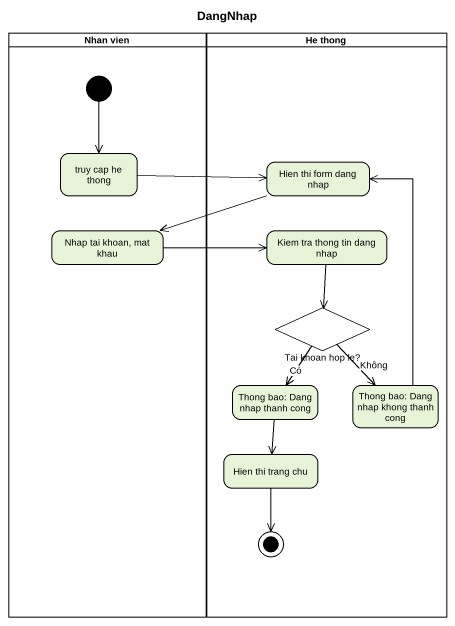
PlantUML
@startuml
title DangNhap
hide empty description
state "Nhan vien" as Nhan_vien <<partition>> {
  state "truy cap he thong" as truy_cap_he_thong
  state "Nhap tai khoan, mat khau" as Nhap_tai_khoan_mat_khau
  [*] --> truy_cap_he_thong
}
state "He thong" as He_thong <<partition>> {
  state "Hien thi form dang nhap" as Hien_thi_form_dang_nhap
  state "Kiem tra thong tin dang nhap" as Kiem_tra_thong_tin_dang_nhap
  state "Tai khoan hop le?" as Tai_khoan_hop_le <<choice>>
  state "Thong bao: Dang nhap thanh cong" as Thong_bao_Dang_nhap_thanh
  state "Thong bao: Dang nhap khong thanh cong" as Thong_bao_Dang_nhap_khong
  state "Hien thi trang chu" as Hien_thi_trang_chu
  Hien_thi_trang_chu --> [*]
}
truy_cap_he_thong -right-> Hien_thi_form_dang_nhap
Hien_thi_form_dang_nhap -left-> Nhap_tai_khoan_mat_khau
Nhap_tai_khoan_mat_khau -right-> Kiem_tra_thong_tin_dang_nhap
Kiem_tra_thong_tin_dang_nhap --> Tai_khoan_hop_le
Tai_khoan_hop_le --> Thong_bao_Dang_nhap_thanh : Có
Tai_khoan_hop_le --> Thong_bao_Dang_nhap_khong : Không
Thong_bao_Dang_nhap_thanh --> Hien_thi_trang_chu
Thong_bao_Dang_nhap_khong -up-> Hien_thi_form_dang_nhap
@enduml
